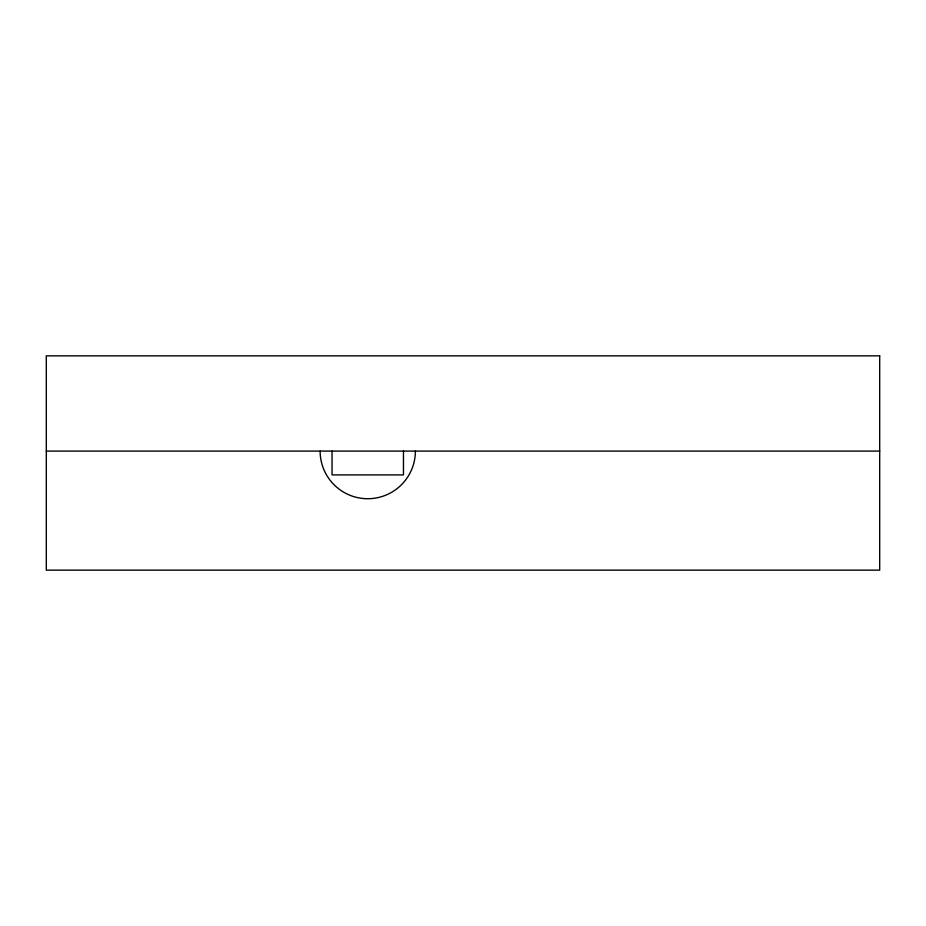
<?xml version="1.0" encoding="UTF-8"?>
<svg xmlns="http://www.w3.org/2000/svg" width="926" height="926" viewBox="0 0 926 926"><rect width="100%" height="100%" fill="white"/><g stroke="black" fill="none" stroke-linecap="round" stroke-linejoin="round"><path stroke-width="1.39" d="M46.3 451.089L879.7 451.089M403.47 451.089L403.47 474.911L332.04 474.911L332.04 451.089M415.38 451.089A47.62 47.62 0 0 1 367.749 498.72A47.62 47.62 0 0 1 320.13 451.089M879.7 355.85L46.3 355.85L46.3 570.15L879.7 570.15L879.7 355.85"/></g></svg>
